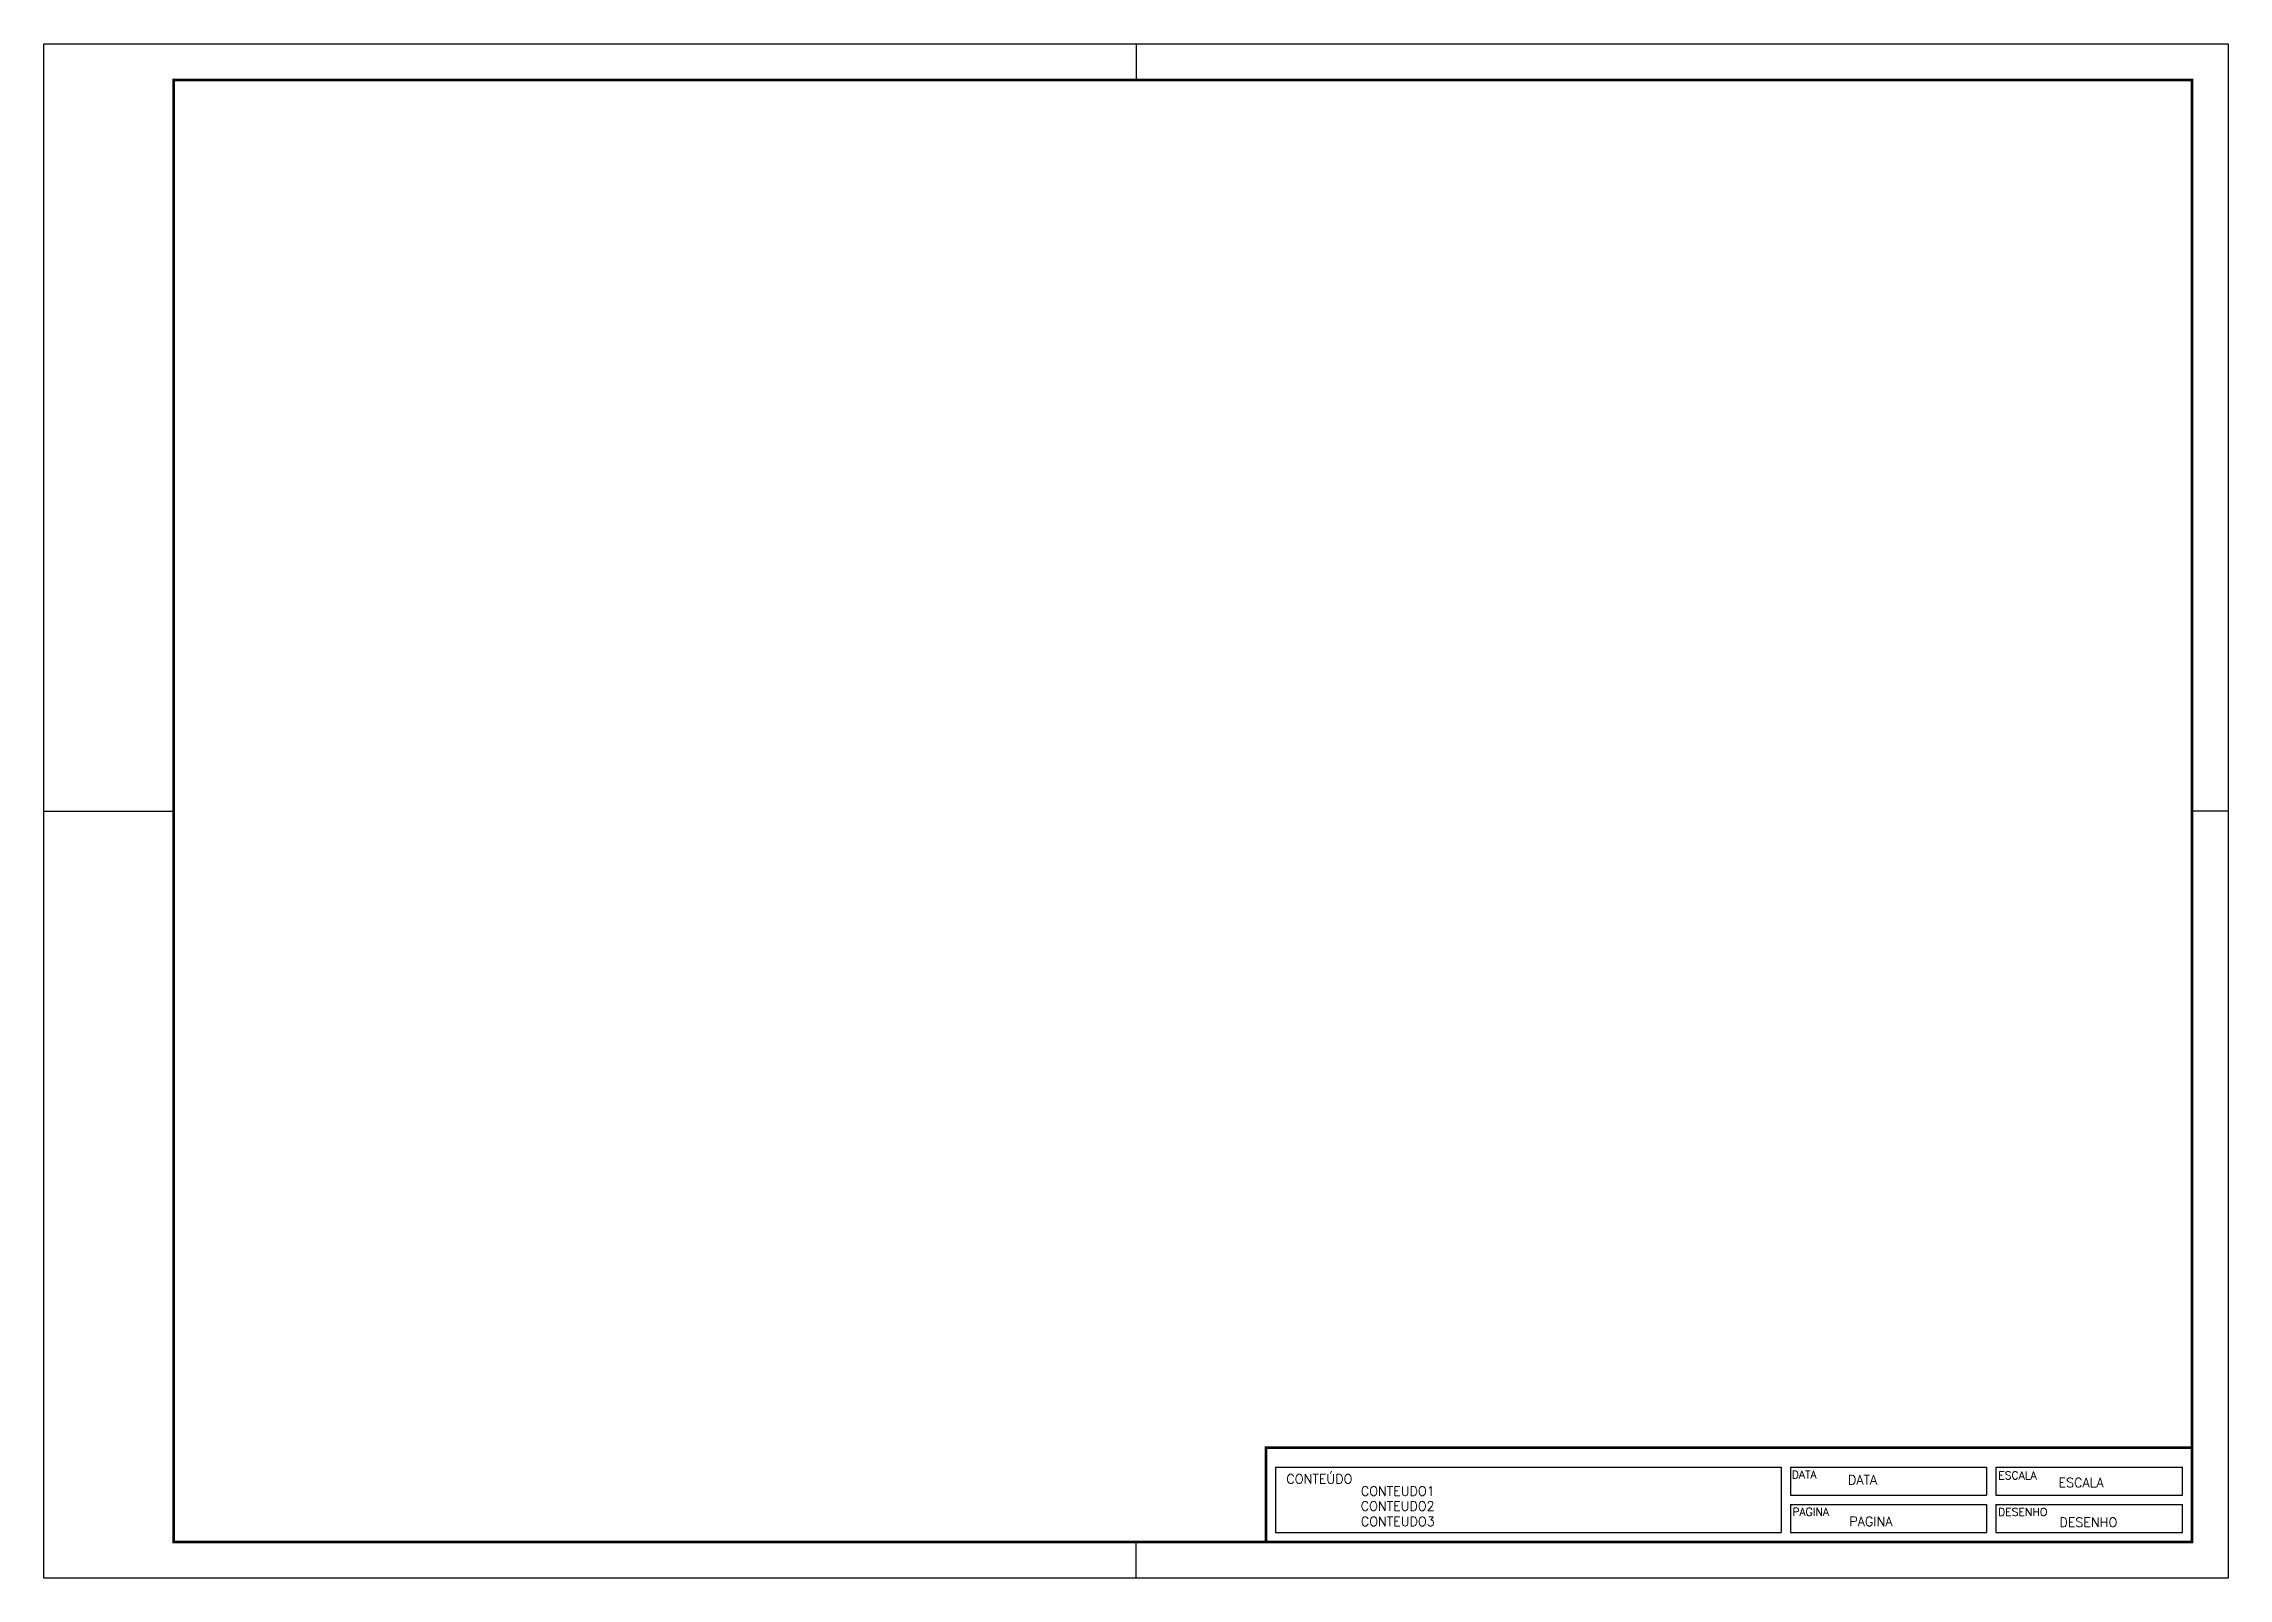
# Model space of a CAD drawing. Extents: x 0 to 420, y 0 to 295.
import ezdxf

# ---------------------------------------------------------------- set-up
doc = ezdxf.new("R2010")
doc.units = 0
doc.header["$MEASUREMENT"] = 0
doc.layers.get('0').update_dxf_attribs({"linetype": 'CONTINUOUS'})
doc.styles.add('ROMANS', font='romans.shx', dxfattribs={"height": 0.002})

msp = doc.modelspace()

# ---------------------------------------------------------------- linework, layer by layer
for p, q in [((0, 0), (0, 295)), ((0, 295), (420, 295)), ((210, 295), (210, 288)), ((420, 295), (420, 0)), ((0, 147.5), (25, 147.5)), ((420, 147.5), (413, 147.5)), ((210, 0), (210, 7)), ((420, 0), (0, 0))]:
    msp.add_line(p, q)
at = {"const_width": 0.5}
msp.add_lwpolyline([(25, 7), (25, 288), (413, 288), (413, 7)], close=True, dxfattribs=at)
msp.add_lwpolyline([(235, 25.11), (235, 7), (413, 7), (413, 25.11), (235, 25.11)], dxfattribs=at)
for points in [[(236.79, 21.36), (334.03, 21.36)], [(236.79, 21.36), (236.79, 8.79), (334.03, 8.79)], [(334.03, 21.36), (334.03, 8.79)], [(335.82, 21.36), (335.82, 15.97)], [(335.82, 21.36), (373.51, 21.36)], [(373.51, 21.36), (373.51, 15.97)], [(375.31, 21.36), (375.31, 15.97)], [(375.31, 21.36), (411.21, 21.36)], [(411.21, 15.97), (411.21, 21.36)], [(335.82, 15.97), (373.51, 15.97)], [(335.82, 14.18), (335.82, 8.79)], [(335.82, 14.18), (373.51, 14.18)], [(373.51, 14.18), (373.51, 8.79)], [(375.31, 15.97), (411.21, 15.97)], [(375.31, 14.18), (375.31, 8.79)], [(375.31, 14.18), (411.21, 14.18)], [(375.31, 8.79), (411.21, 8.79), (411.21, 14.18)], [(335.82, 8.79), (373.51, 8.79)]]:
    msp.add_lwpolyline(points)

# ---------------------------------------------------------------- texts
at = {"style": 'ROMANS'}
for s, height, p in [('CONTEÚDO', 1.795, (238.91, 18.2)), ('DATA', 1.526, (336.07, 19.16)), ('ESCALA', 1.526, (375.77, 19.02)), ('PAGINA', 1.526, (336.18, 12.03)), ('DESENHO', 1.526, (375.73, 11.98))]:
    msp.add_text(s, height=height, dxfattribs=at).set_placement(p)
at = {"style": 'ROMANS', "flags": 8}
for tag, p, s, height in [('CONTEUDO1', (253.23, 15.88), '', 1.79), ('DATA', (346.86, 18.04), '01/01/97', 1.795), ('ESCALA', (387.35, 17.5), '1:50', 1.795), ('CONTEUDO2', (253.21, 13), '', 1.79), ('CONTEUDO3', (253.23, 10.04), '', 1.79), ('PAGINA', (347.13, 10.05), '01/01', 1.795), ('DESENHO', (387.53, 9.87), '', 1.79)]:
    msp.add_attdef(tag, p, s, height=height, dxfattribs=at)

doc.saveas('drawing.dxf')
